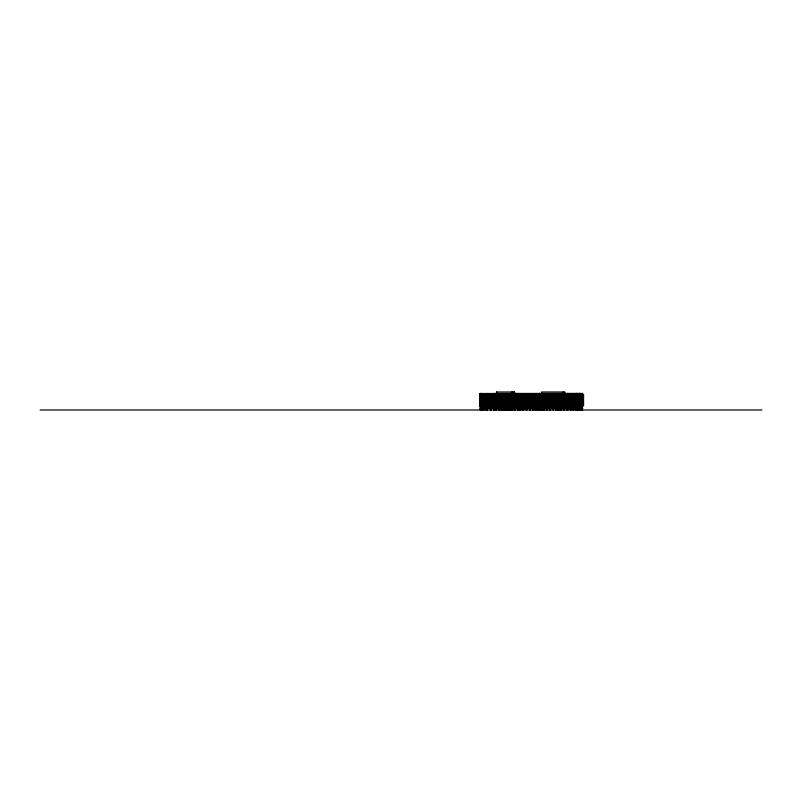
<?xml version="1.0" encoding="UTF-8"?>
<svg xmlns="http://www.w3.org/2000/svg" width="802" height="802" viewBox="0 0 802 802"><rect width="100%" height="100%" fill="white"/><g stroke="black" fill="none" stroke-linecap="round" stroke-linejoin="round"><path stroke-width="1.2" d="M480.087 393.501L582.693 393.401L582.693 396.569M479.666 394.524L583.736 394.524M479.666 395.456L583.736 395.456M480.087 396.479L582.693 396.479M479.666 396.569L583.736 396.569M479.666 397.501L583.736 397.501M480.087 397.591L582.693 397.591M480.087 398.524L582.693 398.524M479.666 398.614L583.736 398.614M479.666 399.546L583.736 399.546M480.087 399.637L582.693 399.637M479.666 400.659L583.736 400.659M479.666 401.591L583.736 401.591M479.666 402.704L583.736 402.704M479.666 403.637L583.736 403.637M480.087 404.659L582.693 404.659M479.666 404.749L583.736 404.749M479.666 405.682L583.736 405.682M40.1 409.992L761.9 409.992M582.693 397.501L582.693 404.749M582.693 405.682L480.087 405.682M582.092 393.501L582.212 409.992M582.001 393.501L582.001 409.992M581.871 393.501L581.731 409.992M581.39 405.281L581.39 409.992M580.658 393.501L580.658 409.992M580.447 393.501L580.538 409.992M580.317 393.501L580.317 409.992M579.625 405.281L579.625 409.992M579.435 405.281L579.465 409.992M579.275 405.281L579.275 409.992M579.104 393.501L579.104 409.992M578.884 393.501L578.974 409.992M578.763 393.501L578.763 409.992M577.54 393.501L577.42 409.992M577.33 393.501L577.33 409.992M577.209 393.501L577.209 409.992M576.488 393.501L576.488 409.992M576.367 393.401L576.367 409.992M576.157 393.501L576.157 409.992M575.726 405.281L575.826 409.992M573.54 393.501L573.651 409.992M573.43 393.501L573.43 409.992M573.32 393.501L573.32 409.992M571.405 405.281L571.485 409.992M570.272 393.501L570.362 409.992M567.475 393.401L567.405 409.992M564.959 393.401L564.959 392.008L541.571 392.008L541.571 393.401M564.217 393.501L564.217 409.992M564.167 393.501L564.077 409.992L563.926 393.501M563.766 405.281L563.836 409.992M563.525 392.008L563.525 393.401M563.245 392.008L563.245 393.401M561.56 393.501L561.601 409.992M561.36 393.501L561.36 409.992M561.32 393.501L561.32 409.992M560.297 405.281L560.257 409.992M558.924 393.501L558.954 409.992M558.703 393.501L558.683 409.992M557.049 405.281L557.009 409.992M556.768 405.281L556.809 409.992M556.287 393.501L556.277 409.992M556.037 393.501L556.027 409.992M553.611 393.501L553.56 409.992M553.36 393.501L553.36 409.992M553.31 405.281L553.29 409.992M550.964 405.772L550.964 406.704M550.453 406.454L550.473 409.992M550.212 406.454L550.222 409.992M550.142 393.501L550.122 409.992M549.891 393.501L549.871 409.992M547.375 406.454L547.365 409.992M547.114 406.454L547.124 409.992M546.383 393.501L546.423 409.992M544.297 406.454L544.297 409.992M544.287 406.454L544.287 409.992M544.057 406.454L544.037 409.992M543.175 393.501L543.175 409.992M543.114 393.501L543.114 409.992M542.874 393.501L542.934 409.992M541.28 393.401L541.28 394.424M541.2 406.454L541.24 409.992M540.969 393.401L540.969 394.424M540.999 406.454L540.959 409.992M540.839 406.454L540.869 409.992M540.688 395.546L540.688 396.479M540.688 397.591L540.688 398.524M540.688 399.637L540.688 400.569M540.688 401.682L540.688 402.614M540.688 403.727L540.688 404.659M540.688 405.772L540.678 409.992M540.598 406.454L540.468 409.992L540.438 406.454M540.207 406.454L540.237 409.992M539.957 406.454L540.057 409.992M539.806 406.454L539.836 409.992M539.696 393.401L539.696 409.992M539.535 393.401L539.535 404.749M539.445 393.501L539.415 409.992M538.363 406.454L538.403 409.992M538.152 406.454L538.122 409.992M536.458 393.501L536.458 409.992M536.378 393.501L536.378 409.992M536.137 393.501L536.227 409.992M535.505 406.454L535.566 409.992M535.325 404.098L535.325 409.992M535.265 404.098L535.265 409.992M533.17 393.501L533.17 409.992M532.939 393.501L533.089 409.992M532.859 393.501L532.789 409.992M532.728 404.098L532.728 409.992M532.488 404.098L532.548 409.992M530.012 404.098L529.942 409.992M529.891 393.501L529.781 409.992M529.661 393.501L529.701 409.992M529.571 393.501L529.571 409.992M526.774 406.454L526.864 409.992M526.633 409.992L526.613 393.501L526.543 409.992M526.373 393.501L526.292 409.992M523.626 406.454L523.736 409.992M523.526 406.454L523.526 409.992M523.405 406.454L523.405 409.992M522.814 393.501L522.814 409.992M522.724 393.501L522.583 409.992L522.493 393.501M520.749 406.454L520.749 409.992M520.638 406.454L520.638 409.992M520.528 406.454L520.418 409.992M518.934 393.501L519.014 409.992M518.784 393.501L518.784 409.992M518.693 393.501L518.693 409.992M517.821 393.401L517.821 394.424M517.791 406.454L517.791 409.992M517.561 393.401L517.561 394.424M517.661 406.454L517.591 409.992M517.45 406.454L517.45 409.992M515.335 406.454L515.335 409.992M515.215 393.501L515.195 409.992M514.984 393.501L514.984 409.992M514.804 393.401L514.804 392.008L496.548 392.008L496.558 409.992M514.333 392.008L514.333 393.401M512.949 392.008L512.949 393.401M512.869 406.454L512.869 409.992M512.678 406.454L512.719 409.992M512.518 406.454L512.518 409.992M511.897 392.008L511.897 393.401M511.455 393.501L511.536 409.992M511.225 393.401L511.305 409.992M511.125 393.401L511.125 404.749M510.563 405.281L510.563 409.992M510.413 409.992L510.413 405.281L510.212 409.992M509.641 393.501L509.641 409.992M509.45 393.501L509.481 409.992M509.29 393.501L509.29 409.992M508.318 405.281L508.318 409.992M508.157 405.281L508.137 409.992M507.967 405.281L507.967 409.992M507.676 393.501L507.676 409.992M507.496 393.501L507.506 409.992M507.325 393.501L507.325 409.992M506.092 405.281L506.092 409.992M505.922 405.281L505.912 409.992M505.741 405.281L505.741 409.992M505.621 393.501L505.621 409.992M505.43 393.501L505.45 409.992M505.27 393.501L505.27 409.992M503.907 405.281L503.907 409.992M503.736 405.281L503.726 409.992M503.556 405.281L503.556 409.992L503.476 393.501M503.275 393.501L503.315 409.992M503.125 393.501L503.125 409.992M501.942 405.281L501.942 409.992M501.781 405.281L501.751 409.992M501.591 405.281L501.591 409.992M501.24 393.501L501.24 409.992M501.029 393.501L501.1 409.992M500.889 393.501L500.889 409.992M499.796 405.281L499.716 409.992M499.556 405.281L499.556 409.992M499.486 405.281L499.486 409.992M498.934 393.501L498.934 409.992M498.724 393.501L498.804 409.992M498.593 393.501L498.593 409.992M496.699 392.008L496.699 393.401M496.438 393.501L496.438 409.992M496.217 393.501L496.338 409.992M495.826 393.401L495.826 394.424M495.466 405.281L495.395 409.992M495.235 405.281L495.235 409.992M495.155 405.281L495.155 409.992M494.102 393.501L494.012 409.992M493.882 393.501L493.882 409.992M493.781 393.501L493.781 409.992M490.764 393.501L490.714 409.992M487.325 393.501L487.325 409.992M487.265 393.501L487.265 409.992M487.085 393.501L487.025 409.992M486.283 405.281L486.273 409.992M486.022 405.281L486.032 409.992M483.766 393.501L483.806 409.992M483.566 393.501L483.526 409.992M483.145 405.281L483.145 409.992M483.085 405.281L483.085 409.992M482.844 405.281L482.904 409.992M481.27 405.281L481.24 409.992M481.08 393.401L481.08 394.424M481.01 405.281L480.989 409.992M480.759 393.501L480.749 409.992M480.508 393.501L480.488 409.992M480.258 393.501L480.238 409.992M480.087 393.401L480.087 396.569M480.087 397.501L480.087 404.749M582.693 406.704L480.087 406.704L582.693 406.794M582.693 408.348L480.087 408.348L582.693 408.439M581.58 409.992L581.58 405.281L581.54 409.992M575.595 409.992L575.595 405.281L575.505 409.992M571.716 409.992L571.716 405.281L571.646 409.992M570.593 409.992L570.593 393.501L570.503 409.992M567.716 409.992L567.716 405.281L567.636 409.992M567.204 409.992L567.204 393.501L567.134 409.992M560.548 409.992L560.548 405.281L560.498 409.992M546.663 409.992L546.663 393.501L546.623 409.992M491.024 409.992L491.024 405.281L490.954 409.992M490.533 409.992L490.533 393.501L490.453 409.992"/></g></svg>
